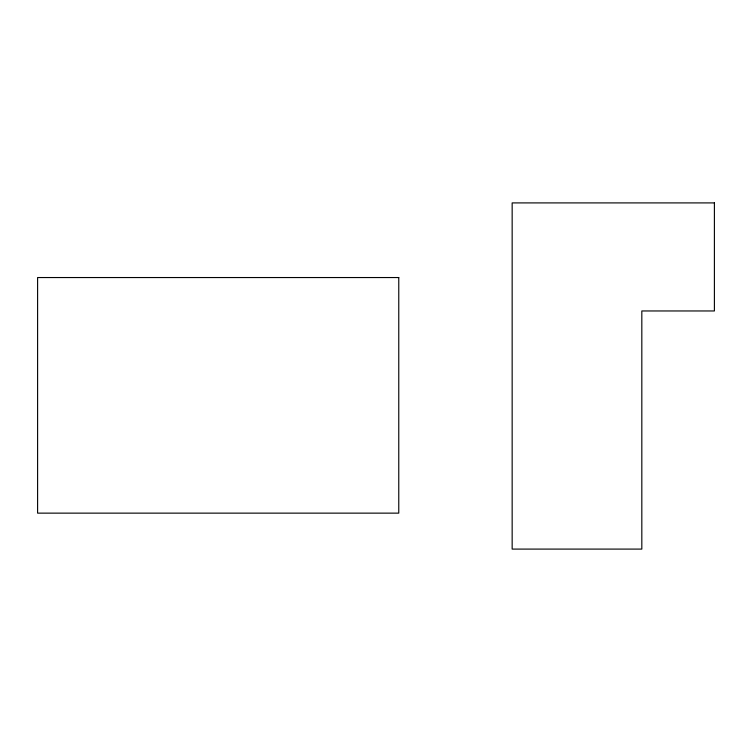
<?xml version="1.0" encoding="UTF-8"?>
<svg xmlns="http://www.w3.org/2000/svg" width="752" height="752" viewBox="0 0 752 752"><rect width="100%" height="100%" fill="white"/><g stroke="black" fill="none" stroke-linecap="round" stroke-linejoin="round"><path stroke-width="1.13" d="M714.4 202.908L512.159 202.908L512.159 549.092L641.823 549.092L641.823 310.961L714.4 310.961L714.4 202.908M398.767 277.544L37.6 277.544L37.6 513.137L398.767 513.137L398.767 277.544"/></g></svg>
